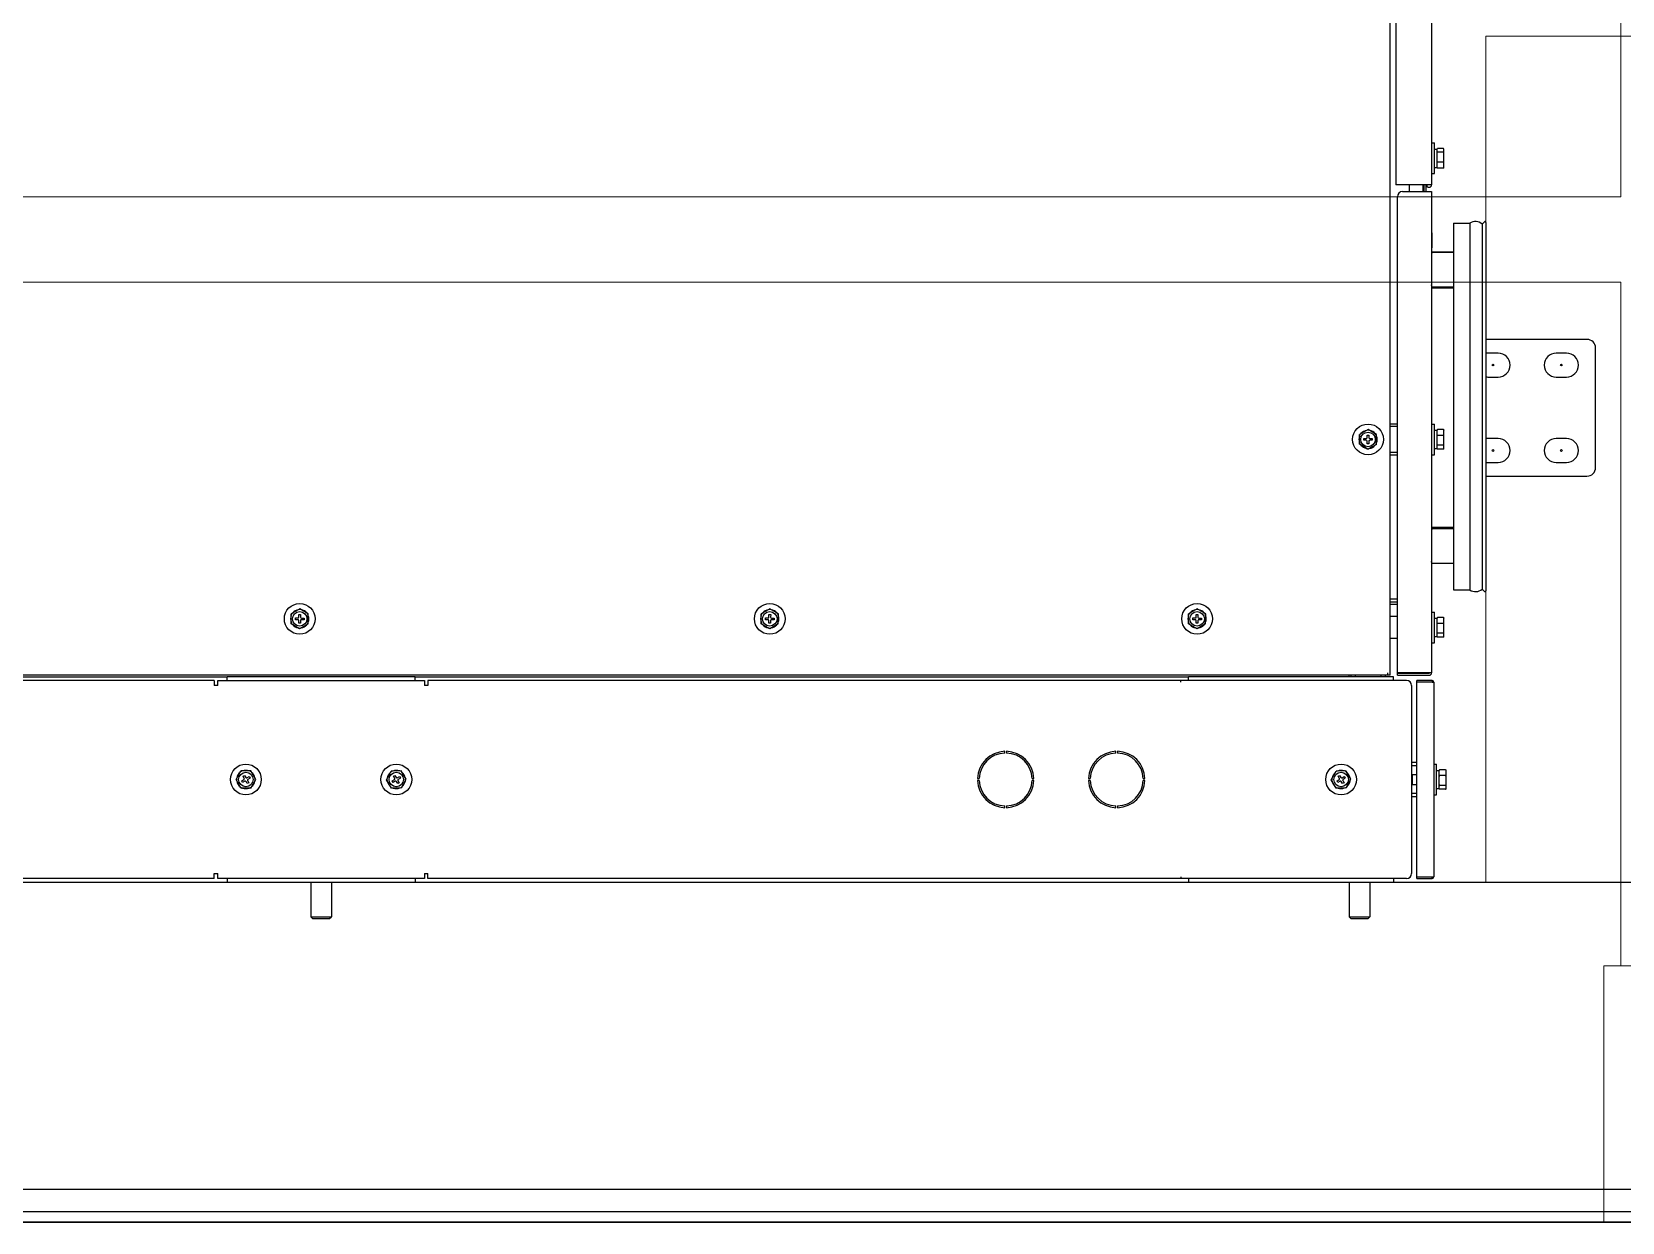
# Model space of a CAD drawing. Header units: millimetres. Extents: x 0 to 87554, y -20854 to 20404.
# Drawn here: x 35942 to 36872, y 15112 to 15809 of the extents above; entities that cross this region are included whole.
import ezdxf

# ---------------------------------------------------------------- set-up
doc = ezdxf.new("R2010")
doc.units = ezdxf.units.MM
doc.layers.get('0').update_dxf_attribs({"lineweight": 15})
for name, color, linetype in [('02___PRT_ALL_AXES', 7, 'Continuous'), ('2401-00332-S-M12-30HM_0', 7, 'Continuous'), ('2401-01144-S-M6-16HWM_0', 7, 'Continuous'), ('4209-B0008_0', 7, 'Continuous'), ('4212-KH001_041_0', 7, 'Continuous'), ('4212-KH010_041_0', 7, 'Continuous'), ('4212-L0877_0', 7, 'Continuous'), ('4215-12269_16_0', 7, 'Continuous'), ('4215-12645_1_0', 7, 'Continuous'), ('4215-12645_2_0', 7, 'Continuous'), ('4215-12647_0', 7, 'Continuous'), ('4215-12653_3_0', 7, 'Continuous'), ('4215-12656_0', 7, 'Continuous'), ('4215-16097_1_0', 7, 'Continuous'), ('4215-17084_1_0', 7, 'Continuous'), ('4215-17085_1_0', 7, 'Continuous'), ('4215-17086_4_0', 7, 'Continuous'), ('4217-16531_0', 7, 'Continuous'), ('CORNER_FITTING-2_041_0', 7, 'Continuous'), ('EM-S-M6-ZC_0', 7, 'Continuous')]:
    doc.layers.add(name, color=color, linetype=linetype)
doc.layers.add('THICK', color=7, linetype='Continuous', lineweight=0)

# ---------------------------------------------------------------- blocks, each defined once
blk = doc.blocks.new('y65iu76u67u6')
at = {"color": 7, "linetype": 'Continuous'}
for p, q in [((940195.29, -89138.69), (940195.29, -88585.69)), ((940195.29, -89138.69), (938840.29, -89138.69)), ((940195.29, -89188.69), (938840.29, -89188.69)), ((940195.29, -89588.69), (940195.29, -89188.69)), ((940185.29, -89738.69), (940185.29, -89588.69)), ((940185.29, -89588.69), (940255.29, -89588.69))]:
    blk.add_line(p, q, dxfattribs=at)
at = {"layer": '02___PRT_ALL_AXES', "color": 7, "linetype": 'Continuous'}
blk.add_line((946154.29, -89738.69), (937096.29, -89738.69), dxfattribs=at)
blk = doc.blocks.new('gt55')
at = {"color": 87}
for p, q in [((-874.75, -1286.5), (-874.75, -1781.5)), ((-524.75, -1286.5), (-874.75, -1286.5)), ((-874.75, -1781.5), (-93.25, -1781.5))]:
    blk.add_line(p, q, dxfattribs=at)
at = {"layer": '2401-00332-S-M12-30HM_0', "color": 87, "linetype": 'Continuous'}
for p, q in [((-1562.25, -1781.5), (-1562.25, -1801.9)), ((-1550.25, -1781.5), (-1550.25, -1801.9)), ((-954.8, -1781.5), (-954.8, -1801.9)), ((-954.75, -1781.5), (-954.75, -1801.9)), ((-942.75, -1781.5), (-942.75, -1801.9)), ((-1562.25, -1801.9), (-1550.25, -1801.9)), ((-1561.25, -1802.9), (-1562.25, -1801.9)), ((-1561.25, -1802.9), (-1551.25, -1802.9)), ((-1551.25, -1802.9), (-1550.25, -1801.9)), ((-954.8, -1801.9), (-954.75, -1801.9)), ((-953.8, -1802.9), (-954.8, -1801.9)), ((-954.75, -1801.9), (-942.75, -1801.9)), ((-953.75, -1802.9), (-954.75, -1801.9)), ((-953.8, -1802.9), (-953.72, -1802.9)), ((-953.75, -1802.9), (-943.75, -1802.9)), ((-943.75, -1802.9), (-942.75, -1801.9))]:
    blk.add_line(p, q, dxfattribs=at)
at = {"layer": '2401-01144-S-M6-16HWM_0', "color": 87, "linetype": 'Continuous'}
for p, q in [((-906.55, -1349), (-904.95, -1349)), ((-904.95, -1367), (-904.95, -1349)), ((-904.95, -1352.65), (-903.35, -1352.65)), ((-903.35, -1363.47), (-903.35, -1352.53)), ((-899.65, -1352.27), (-903.05, -1352.27)), ((-899.65, -1354.51), (-903.05, -1354.51)), ((-899.35, -1363.47), (-899.35, -1352.53)), ((-906.55, -1367), (-904.95, -1367)), ((-904.95, -1363.35), (-903.35, -1363.35)), ((-899.65, -1360.24), (-903.05, -1360.24)), ((-899.65, -1363.73), (-903.05, -1363.73)), ((-906.55, -1513.5), (-904.95, -1513.5)), ((-904.95, -1531.5), (-904.95, -1513.5)), ((-948.78, -1525.34), (-948.72, -1519.57)), ((-943.8, -1528.27), (-948.78, -1525.34)), ((-943.7, -1516.73), (-948.72, -1519.57)), ((-946.25, -1521.98), (-944.75, -1521.99)), ((-946.25, -1522.98), (-946.25, -1521.98)), ((-944.75, -1522.99), (-946.25, -1522.98)), ((-944.27, -1525), (-944.26, -1523.5)), ((-943.27, -1525), (-944.27, -1525)), ((-944.24, -1521.5), (-944.23, -1520)), ((-944.23, -1520), (-943.23, -1520)), ((-938.78, -1525.43), (-943.8, -1528.27)), ((-938.72, -1519.66), (-943.7, -1516.73)), ((-943.26, -1523.5), (-943.27, -1525)), ((-943.23, -1520), (-943.24, -1521.5)), ((-942.75, -1522.01), (-941.25, -1522.02)), ((-941.25, -1523.02), (-942.75, -1523.01)), ((-941.25, -1522.02), (-941.25, -1523.02)), ((-938.78, -1525.43), (-938.72, -1519.66)), ((-904.95, -1517.15), (-903.35, -1517.15)), ((-903.35, -1527.97), (-903.35, -1517.03)), ((-899.65, -1516.76), (-903.05, -1516.76)), ((-899.65, -1520.19), (-903.05, -1520.19)), ((-899.65, -1525.93), (-903.05, -1525.93)), ((-899.35, -1527.97), (-899.35, -1517.03)), ((-906.55, -1531.5), (-904.95, -1531.5)), ((-904.95, -1527.85), (-903.35, -1527.85)), ((-899.65, -1528.24), (-903.05, -1528.24)), ((-1573.78, -1630.34), (-1573.72, -1624.57)), ((-1568.7, -1621.73), (-1573.72, -1624.57)), ((-1571.25, -1626.98), (-1569.75, -1626.99)), ((-1571.25, -1627.98), (-1571.25, -1626.98)), ((-1569.75, -1627.99), (-1571.25, -1627.98)), ((-1569.24, -1626.5), (-1569.23, -1625)), ((-1569.23, -1625), (-1568.23, -1625)), ((-1563.72, -1624.66), (-1568.7, -1621.73)), ((-1568.23, -1625), (-1568.24, -1626.5)), ((-1567.75, -1627.01), (-1566.25, -1627.02)), ((-1566.25, -1628.02), (-1567.75, -1628.01)), ((-1566.25, -1627.02), (-1566.25, -1628.02)), ((-1563.78, -1630.43), (-1563.72, -1624.66)), ((-1298.78, -1630.34), (-1298.72, -1624.57)), ((-1293.7, -1621.73), (-1298.72, -1624.57)), ((-1296.25, -1626.98), (-1294.75, -1626.99)), ((-1296.25, -1627.98), (-1296.25, -1626.98)), ((-1294.75, -1627.99), (-1296.25, -1627.98)), ((-1294.24, -1626.5), (-1294.23, -1625)), ((-1294.23, -1625), (-1293.23, -1625)), ((-1288.72, -1624.66), (-1293.7, -1621.73)), ((-1293.23, -1625), (-1293.24, -1626.5)), ((-1292.75, -1627.01), (-1291.25, -1627.02)), ((-1291.25, -1628.02), (-1292.75, -1628.01)), ((-1291.25, -1627.02), (-1291.25, -1628.02)), ((-1288.78, -1630.43), (-1288.72, -1624.66)), ((-1048.78, -1630.34), (-1048.72, -1624.57)), ((-1043.7, -1621.73), (-1048.72, -1624.57)), ((-1046.25, -1626.98), (-1044.75, -1626.99)), ((-1046.25, -1627.98), (-1046.25, -1626.98)), ((-1044.75, -1627.99), (-1046.25, -1627.98)), ((-1044.24, -1626.5), (-1044.23, -1625)), ((-1044.23, -1625), (-1043.23, -1625)), ((-1038.72, -1624.66), (-1043.7, -1621.73)), ((-1043.23, -1625), (-1043.24, -1626.5)), ((-1042.75, -1627.01), (-1041.25, -1627.02)), ((-1041.25, -1628.02), (-1042.75, -1628.01)), ((-1041.25, -1627.02), (-1041.25, -1628.02)), ((-1038.78, -1630.43), (-1038.72, -1624.66)), ((-906.55, -1623.5), (-904.95, -1623.5)), ((-904.95, -1641.5), (-904.95, -1623.5)), ((-904.95, -1627.15), (-903.35, -1627.15)), ((-903.35, -1637.97), (-903.35, -1627.03)), ((-899.65, -1626.76), (-903.05, -1626.76)), ((-899.35, -1637.97), (-899.35, -1627.03)), ((-1568.8, -1633.27), (-1573.78, -1630.34)), ((-1569.27, -1630), (-1569.26, -1628.5)), ((-1568.27, -1630), (-1569.27, -1630)), ((-1563.78, -1630.43), (-1568.8, -1633.27)), ((-1568.26, -1628.5), (-1568.27, -1630)), ((-1293.8, -1633.27), (-1298.78, -1630.34)), ((-1294.27, -1630), (-1294.26, -1628.5)), ((-1293.27, -1630), (-1294.27, -1630)), ((-1288.78, -1630.43), (-1293.8, -1633.27)), ((-1293.26, -1628.5), (-1293.27, -1630)), ((-1043.8, -1633.27), (-1048.78, -1630.34)), ((-1044.27, -1630), (-1044.26, -1628.5)), ((-1043.27, -1630), (-1044.27, -1630)), ((-1038.78, -1630.43), (-1043.8, -1633.27)), ((-1043.26, -1628.5), (-1043.27, -1630)), ((-899.65, -1630.19), (-903.05, -1630.19)), ((-899.65, -1635.93), (-903.05, -1635.93)), ((-906.55, -1641.5), (-904.95, -1641.5)), ((-904.95, -1637.85), (-903.35, -1637.85)), ((-899.65, -1638.24), (-903.05, -1638.24)), ((-1606.02, -1721.5), (-1603.14, -1716.5)), ((-1597.36, -1716.5), (-1603.14, -1716.5)), ((-1601.93, -1719.59), (-1601.07, -1719.09)), ((-1601.18, -1720.88), (-1601.93, -1719.59)), ((-1601.07, -1719.09), (-1600.32, -1720.38)), ((-1599.63, -1720.57), (-1598.34, -1719.82)), ((-1597.84, -1720.68), (-1599.13, -1721.43)), ((-1598.34, -1719.82), (-1597.84, -1720.68)), ((-1594.48, -1721.5), (-1597.36, -1716.5)), ((-1518.02, -1721.6), (-1515.23, -1716.55)), ((-1509.45, -1716.45), (-1515.23, -1716.55)), ((-1513.97, -1719.62), (-1513.11, -1719.1)), ((-1513.19, -1720.9), (-1513.97, -1719.62)), ((-1513.11, -1719.1), (-1512.34, -1720.39)), ((-1511.65, -1720.56), (-1510.37, -1719.78)), ((-1509.85, -1720.64), (-1511.14, -1721.41)), ((-1510.37, -1719.78), (-1509.85, -1720.64)), ((-1506.48, -1721.4), (-1509.45, -1716.45)), ((-965.27, -1721.6), (-962.48, -1716.55)), ((-956.7, -1716.45), (-962.48, -1716.55)), ((-961.22, -1719.62), (-960.36, -1719.1)), ((-960.44, -1720.9), (-961.22, -1719.62)), ((-960.36, -1719.1), (-959.59, -1720.39)), ((-958.9, -1720.56), (-957.62, -1719.78)), ((-957.1, -1720.64), (-958.39, -1721.41)), ((-957.62, -1719.78), (-957.1, -1720.64)), ((-953.73, -1721.4), (-956.7, -1716.45)), ((-918.05, -1718.7), (-917.85, -1718.5)), ((-918.05, -1718.7), (-918.05, -1724.3)), ((-917.85, -1718.5), (-915.25, -1718.5)), ((-917.85, -1718.5), (-917.85, -1724.5)), ((-905.25, -1712.5), (-903.65, -1712.5)), ((-903.65, -1730.5), (-903.65, -1712.5)), ((-903.65, -1716.15), (-902.05, -1716.15)), ((-902.05, -1726.97), (-902.05, -1716.03)), ((-898.35, -1715.76), (-901.75, -1715.76)), ((-898.35, -1719.19), (-901.75, -1719.19)), ((-898.05, -1726.97), (-898.05, -1716.03)), ((-1603.14, -1726.5), (-1606.02, -1721.5)), ((-1597.36, -1726.5), (-1603.14, -1726.5)), ((-1602.66, -1722.32), (-1601.37, -1721.57)), ((-1602.16, -1723.18), (-1602.66, -1722.32)), ((-1600.87, -1722.43), (-1602.16, -1723.18)), ((-1599.43, -1723.91), (-1600.18, -1722.62)), ((-1598.57, -1723.41), (-1599.43, -1723.91)), ((-1599.32, -1722.12), (-1598.57, -1723.41)), ((-1597.36, -1726.5), (-1594.48, -1721.5)), ((-1515.05, -1726.55), (-1518.02, -1721.6)), ((-1509.27, -1726.45), (-1515.05, -1726.55)), ((-1514.65, -1722.36), (-1513.36, -1721.59)), ((-1514.13, -1723.22), (-1514.65, -1722.36)), ((-1512.85, -1722.44), (-1514.13, -1723.22)), ((-1511.39, -1723.9), (-1512.16, -1722.61)), ((-1510.53, -1723.38), (-1511.39, -1723.9)), ((-1511.31, -1722.1), (-1510.53, -1723.38)), ((-1509.27, -1726.45), (-1506.48, -1721.4)), ((-962.3, -1726.55), (-965.27, -1721.6)), ((-956.52, -1726.45), (-962.3, -1726.55)), ((-961.9, -1722.36), (-960.61, -1721.59)), ((-961.38, -1723.22), (-961.9, -1722.36)), ((-960.1, -1722.44), (-961.38, -1723.22)), ((-958.64, -1723.9), (-959.41, -1722.61)), ((-957.78, -1723.38), (-958.64, -1723.9)), ((-958.56, -1722.1), (-957.78, -1723.38)), ((-956.52, -1726.45), (-953.73, -1721.4)), ((-918.05, -1724.3), (-917.85, -1724.5)), ((-917.85, -1724.5), (-915.25, -1724.5)), ((-905.25, -1730.5), (-903.65, -1730.5)), ((-903.65, -1726.85), (-902.05, -1726.85)), ((-898.35, -1724.93), (-901.75, -1724.93)), ((-898.35, -1727.24), (-901.75, -1727.24))]:
    blk.add_line(p, q, dxfattribs=at)
for centre, radius in [((-943.75, -1522.5), 9), ((-943.75, -1522.5), 4.25), ((-1568.75, -1627.5), 9), ((-1293.75, -1627.5), 9), ((-1043.75, -1627.5), 9), ((-1568.75, -1627.5), 4.25), ((-1293.75, -1627.5), 4.25), ((-1043.75, -1627.5), 4.25), ((-1600.25, -1721.5), 9), ((-1600.25, -1721.5), 4.25), ((-1512.25, -1721.5), 9), ((-1512.25, -1721.5), 4.25), ((-959.5, -1721.5), 9), ((-959.5, -1721.5), 4.25)]:
    blk.add_circle(centre, radius, dxfattribs=at)
for centre, radius, start, end in [((-943.75, -1522.5), 5.35, 158.65147, 200.33086), ((-943.75, -1522.5), 5.47, 203.49871, 215.48361), ((-943.75, -1522.5), 5.47, 143.49871, 155.48361), ((-943.75, -1522.5), 5.35, 218.65147, 260.33086), ((-943.75, -1522.5), 5.35, 98.65147, 140.33086), ((-944.74, -1521.49), 0.5, 269.49116, 359.49116), ((-944.76, -1523.49), 0.5, 359.49116, 89.49116), ((-943.75, -1522.5), 5.47, 83.49871, 95.48361), ((-942.76, -1523.51), 0.5, 89.49116, 179.49116), ((-942.74, -1521.51), 0.5, 179.49116, 269.49116), ((-943.75, -1522.5), 5.35, 278.65147, 320.33086), ((-943.75, -1522.5), 5.35, 38.65147, 80.33086), ((-943.75, -1522.5), 5.47, 323.49871, 335.48361), ((-943.75, -1522.5), 5.47, 23.49871, 35.48361), ((-943.75, -1522.5), 5.35, 338.65147, 20.33086), ((-943.75, -1522.5), 5.47, 263.49871, 275.48361), ((-1568.75, -1627.5), 5.35, 158.65147, 200.33086), ((-1568.75, -1627.5), 5.47, 143.49871, 155.48361), ((-1568.75, -1627.5), 5.35, 98.65147, 140.33086), ((-1569.74, -1626.49), 0.5, 269.49116, 359.49116), ((-1569.76, -1628.49), 0.5, 359.49116, 89.49116), ((-1568.75, -1627.5), 5.47, 83.49871, 95.48361), ((-1567.76, -1628.51), 0.5, 89.49116, 179.49116), ((-1567.74, -1626.51), 0.5, 179.49116, 269.49116), ((-1568.75, -1627.5), 5.35, 38.65147, 80.33086), ((-1568.75, -1627.5), 5.47, 23.49871, 35.48361), ((-1568.75, -1627.5), 5.35, 338.65147, 20.33086), ((-1293.75, -1627.5), 5.35, 158.65147, 200.33086), ((-1293.75, -1627.5), 5.47, 143.49871, 155.48361), ((-1293.75, -1627.5), 5.35, 98.65147, 140.33086), ((-1294.74, -1626.49), 0.5, 269.49116, 359.49116), ((-1294.76, -1628.49), 0.5, 359.49116, 89.49116), ((-1293.75, -1627.5), 5.47, 83.49871, 95.48361), ((-1292.76, -1628.51), 0.5, 89.49116, 179.49116), ((-1292.74, -1626.51), 0.5, 179.49116, 269.49116), ((-1293.75, -1627.5), 5.35, 38.65147, 80.33086), ((-1293.75, -1627.5), 5.47, 23.49871, 35.48361), ((-1293.75, -1627.5), 5.35, 338.65147, 20.33086), ((-1043.75, -1627.5), 5.35, 158.65147, 200.33086), ((-1043.75, -1627.5), 5.47, 143.49871, 155.48361), ((-1043.75, -1627.5), 5.35, 98.65147, 140.33086), ((-1044.74, -1626.49), 0.5, 269.49116, 359.49116), ((-1044.76, -1628.49), 0.5, 359.49116, 89.49116), ((-1043.75, -1627.5), 5.47, 83.49871, 95.48361), ((-1042.76, -1628.51), 0.5, 89.49116, 179.49116), ((-1042.74, -1626.51), 0.5, 179.49116, 269.49116), ((-1043.75, -1627.5), 5.35, 38.65147, 80.33086), ((-1043.75, -1627.5), 5.47, 23.49871, 35.48361), ((-1043.75, -1627.5), 5.35, 338.65147, 20.33086), ((-1568.75, -1627.5), 5.47, 203.49871, 215.48361), ((-1568.75, -1627.5), 5.35, 218.65147, 260.33086), ((-1568.75, -1627.5), 5.47, 263.49871, 275.48361), ((-1568.75, -1627.5), 5.35, 278.65147, 320.33086), ((-1568.75, -1627.5), 5.47, 323.49871, 335.48361), ((-1293.75, -1627.5), 5.47, 203.49871, 215.48361), ((-1293.75, -1627.5), 5.35, 218.65147, 260.33086), ((-1293.75, -1627.5), 5.47, 263.49871, 275.48361), ((-1293.75, -1627.5), 5.35, 278.65147, 320.33086), ((-1293.75, -1627.5), 5.47, 323.49871, 335.48361), ((-1043.75, -1627.5), 5.47, 203.49871, 215.48361), ((-1043.75, -1627.5), 5.35, 218.65147, 260.33086), ((-1043.75, -1627.5), 5.47, 263.49871, 275.48361), ((-1043.75, -1627.5), 5.35, 278.65147, 320.33086), ((-1043.75, -1627.5), 5.47, 323.49871, 335.48361), ((-1600.25, -1721.5), 5.47, 174.01295, 185.99785), ((-1600.25, -1721.5), 5.35, 129.16571, 170.84509), ((-1600.25, -1721.5), 5.47, 114.01295, 125.99785), ((-1600.25, -1721.5), 5.35, 69.16571, 110.84509), ((-1601.62, -1721.13), 0.5, 300.0054, 30.0054), ((-1599.88, -1720.13), 0.5, 210.0054, 300.0054), ((-1600.25, -1721.5), 5.47, 54.01295, 65.99785), ((-1600.25, -1721.5), 5.35, 9.16571, 50.84509), ((-1600.25, -1721.5), 5.47, 354.01295, 5.99785), ((-1512.25, -1721.5), 5.47, 175.02559, 187.01049), ((-1512.25, -1721.5), 5.35, 130.17835, 171.85773), ((-1512.25, -1721.5), 5.47, 115.02559, 127.01049), ((-1512.25, -1721.5), 5.35, 70.17835, 111.85773), ((-1513.62, -1721.16), 0.5, 301.01804, 31.01804), ((-1511.91, -1720.13), 0.5, 211.01804, 301.01804), ((-1512.25, -1721.5), 5.47, 55.02559, 67.01049), ((-1512.25, -1721.5), 5.35, 10.17835, 51.85773), ((-1512.25, -1721.5), 5.47, 355.02559, 7.01049), ((-959.5, -1721.5), 5.47, 175.02559, 187.01049), ((-959.5, -1721.5), 5.35, 130.17835, 171.85773), ((-959.5, -1721.5), 5.47, 115.02559, 127.01049), ((-959.5, -1721.5), 5.35, 70.17835, 111.85773), ((-960.87, -1721.16), 0.5, 301.01804, 31.01804), ((-959.16, -1720.13), 0.5, 211.01804, 301.01804), ((-959.5, -1721.5), 5.47, 55.02559, 67.01049), ((-959.5, -1721.5), 5.35, 10.17835, 51.85773), ((-959.5, -1721.5), 5.47, 355.02559, 7.01049), ((-1600.25, -1721.5), 5.35, 189.16571, 230.84509), ((-1600.25, -1721.5), 5.47, 234.01295, 245.99785), ((-1600.25, -1721.5), 5.35, 249.16571, 290.84509), ((-1600.62, -1722.87), 0.5, 30.0054, 120.0054), ((-1598.88, -1721.87), 0.5, 120.0054, 210.0054), ((-1600.25, -1721.5), 5.47, 294.01295, 305.99785), ((-1600.25, -1721.5), 5.35, 309.16571, 350.84509), ((-1512.25, -1721.5), 5.35, 190.17835, 231.85773), ((-1512.25, -1721.5), 5.47, 235.02559, 247.01049), ((-1512.25, -1721.5), 5.35, 250.17835, 291.85773), ((-1512.59, -1722.87), 0.5, 31.01804, 121.01804), ((-1510.88, -1721.84), 0.5, 121.01804, 211.01804), ((-1512.25, -1721.5), 5.47, 295.02559, 307.01049), ((-1512.25, -1721.5), 5.35, 310.17835, 351.85773), ((-959.5, -1721.5), 5.35, 190.17835, 231.85773), ((-959.5, -1721.5), 5.47, 235.02559, 247.01049), ((-959.5, -1721.5), 5.35, 250.17835, 291.85773), ((-959.84, -1722.87), 0.5, 31.01804, 121.01804), ((-958.13, -1721.84), 0.5, 121.01804, 211.01804), ((-959.5, -1721.5), 5.47, 295.02559, 307.01049), ((-959.5, -1721.5), 5.35, 310.17835, 351.85773)]:
    blk.add_arc(centre, radius, start, end, dxfattribs=at)
for points in [[(-903.35, -1352.53), (-903.25, -1352.44), (-903.15, -1352.35), (-903.05, -1352.27)], [(-903.05, -1354.51), (-903.15, -1354.43), (-903.25, -1354.34), (-903.35, -1354.25)], [(-903.35, -1355.16), (-903.26, -1354.94), (-903.16, -1354.72), (-903.05, -1354.51)], [(-899.35, -1352.53), (-899.45, -1352.44), (-899.55, -1352.35), (-899.65, -1352.27)], [(-899.65, -1354.51), (-899.55, -1354.43), (-899.45, -1354.34), (-899.35, -1354.25)], [(-899.35, -1355.16), (-899.44, -1354.94), (-899.54, -1354.72), (-899.65, -1354.51)], [(-903.05, -1360.24), (-903.16, -1360.02), (-903.26, -1359.8), (-903.35, -1359.58)], [(-903.35, -1360.63), (-903.26, -1360.5), (-903.16, -1360.36), (-903.05, -1360.24)], [(-903.05, -1363.73), (-903.16, -1363.6), (-903.26, -1363.47), (-903.35, -1363.33)], [(-903.35, -1363.47), (-903.25, -1363.56), (-903.15, -1363.65), (-903.05, -1363.73)], [(-899.65, -1360.24), (-899.54, -1360.02), (-899.44, -1359.8), (-899.35, -1359.58)], [(-899.35, -1360.63), (-899.44, -1360.5), (-899.54, -1360.36), (-899.65, -1360.24)], [(-899.65, -1363.73), (-899.54, -1363.6), (-899.44, -1363.47), (-899.35, -1363.33)], [(-899.35, -1363.47), (-899.45, -1363.56), (-899.55, -1363.65), (-899.65, -1363.73)], [(-903.05, -1516.76), (-903.15, -1516.85), (-903.26, -1516.93), (-903.35, -1517.03)], [(-903.35, -1517.15), (-903.26, -1517.02), (-903.16, -1516.89), (-903.05, -1516.76)], [(-903.05, -1520.19), (-903.16, -1520.06), (-903.26, -1519.93), (-903.35, -1519.8)], [(-903.35, -1520.85), (-903.26, -1520.62), (-903.16, -1520.4), (-903.05, -1520.19)], [(-903.05, -1525.93), (-903.16, -1525.71), (-903.26, -1525.49), (-903.35, -1525.27)], [(-903.35, -1526.19), (-903.26, -1526.1), (-903.15, -1526.01), (-903.05, -1525.93)], [(-899.65, -1516.76), (-899.55, -1516.85), (-899.44, -1516.93), (-899.35, -1517.03)], [(-899.35, -1517.15), (-899.44, -1517.02), (-899.54, -1516.89), (-899.65, -1516.76)], [(-899.65, -1520.19), (-899.54, -1520.06), (-899.44, -1519.93), (-899.35, -1519.8)], [(-899.35, -1520.85), (-899.44, -1520.62), (-899.54, -1520.4), (-899.65, -1520.19)], [(-899.65, -1525.93), (-899.54, -1525.71), (-899.44, -1525.49), (-899.35, -1525.27)], [(-899.35, -1526.19), (-899.44, -1526.1), (-899.55, -1526.01), (-899.65, -1525.93)], [(-903.05, -1528.24), (-903.15, -1528.15), (-903.26, -1528.07), (-903.35, -1527.97)], [(-899.65, -1528.24), (-899.55, -1528.15), (-899.44, -1528.07), (-899.35, -1527.97)], [(-903.05, -1626.76), (-903.15, -1626.85), (-903.26, -1626.93), (-903.35, -1627.03)], [(-903.35, -1627.15), (-903.26, -1627.02), (-903.16, -1626.89), (-903.05, -1626.76)], [(-899.65, -1626.76), (-899.55, -1626.85), (-899.44, -1626.93), (-899.35, -1627.03)], [(-899.35, -1627.15), (-899.44, -1627.02), (-899.54, -1626.89), (-899.65, -1626.76)], [(-903.05, -1630.19), (-903.16, -1630.06), (-903.26, -1629.93), (-903.35, -1629.8)], [(-903.35, -1630.85), (-903.26, -1630.62), (-903.16, -1630.4), (-903.05, -1630.19)], [(-903.05, -1635.93), (-903.16, -1635.71), (-903.26, -1635.49), (-903.35, -1635.27)], [(-903.35, -1636.19), (-903.26, -1636.1), (-903.15, -1636.01), (-903.05, -1635.93)], [(-899.65, -1630.19), (-899.54, -1630.06), (-899.44, -1629.93), (-899.35, -1629.8)], [(-899.35, -1630.85), (-899.44, -1630.62), (-899.54, -1630.4), (-899.65, -1630.19)], [(-899.65, -1635.93), (-899.54, -1635.71), (-899.44, -1635.49), (-899.35, -1635.27)], [(-899.35, -1636.19), (-899.44, -1636.1), (-899.55, -1636.01), (-899.65, -1635.93)], [(-903.05, -1638.24), (-903.15, -1638.15), (-903.26, -1638.07), (-903.35, -1637.97)], [(-899.65, -1638.24), (-899.55, -1638.15), (-899.44, -1638.07), (-899.35, -1637.97)], [(-901.75, -1715.76), (-901.85, -1715.85), (-901.96, -1715.93), (-902.05, -1716.03)], [(-902.05, -1716.15), (-901.96, -1716.02), (-901.86, -1715.89), (-901.75, -1715.76)], [(-901.75, -1719.19), (-901.86, -1719.06), (-901.96, -1718.93), (-902.05, -1718.8)], [(-902.05, -1719.85), (-901.96, -1719.62), (-901.86, -1719.4), (-901.75, -1719.19)], [(-898.35, -1715.76), (-898.25, -1715.85), (-898.14, -1715.93), (-898.05, -1716.03)], [(-898.05, -1716.15), (-898.14, -1716.02), (-898.24, -1715.89), (-898.35, -1715.76)], [(-898.35, -1719.19), (-898.24, -1719.06), (-898.14, -1718.93), (-898.05, -1718.8)], [(-898.05, -1719.85), (-898.14, -1719.62), (-898.24, -1719.4), (-898.35, -1719.19)], [(-901.75, -1724.93), (-901.86, -1724.71), (-901.96, -1724.49), (-902.05, -1724.27)], [(-902.05, -1725.19), (-901.96, -1725.1), (-901.85, -1725.01), (-901.75, -1724.93)], [(-901.75, -1727.24), (-901.85, -1727.15), (-901.96, -1727.07), (-902.05, -1726.97)], [(-898.35, -1724.93), (-898.24, -1724.71), (-898.14, -1724.49), (-898.05, -1724.27)], [(-898.05, -1725.19), (-898.14, -1725.1), (-898.25, -1725.01), (-898.35, -1724.93)], [(-898.35, -1727.24), (-898.25, -1727.15), (-898.14, -1727.07), (-898.05, -1726.97)]]:
    blk.add_open_spline(points, degree=3, dxfattribs=at)
at = {"layer": '4209-B0008_0', "color": 87, "linetype": 'Continuous'}
for p, q in [((-876.98, -1396.48), (-875.6, -1395.14)), ((-874.75, -1395.5), (-874.75, -1611.06)), ((-893.75, -1396), (-884.25, -1396)), ((-893.75, -1396), (-893.75, -1610.56)), ((-884.25, -1396), (-884.25, -1610.56)), ((-876.98, -1396.48), (-876.98, -1610.08)), ((-893.75, -1610.56), (-884.25, -1610.56)), ((-876.98, -1610.08), (-875.6, -1611.42))]:
    blk.add_line(p, q, dxfattribs=at)
for centre, radius, start, end in [((-880.93, -1401), 6, 48.84691, 123.54338), ((-875.25, -1395.5), 0.5, 0, 134.06672), ((-880.93, -1605.56), 6, 236.45662, 311.15309), ((-875.25, -1611.06), 0.5, 225.93328, 0)]:
    blk.add_arc(centre, radius, start, end, dxfattribs=at)
at = {"layer": '4212-KH001_041_0', "color": 87, "linetype": 'Continuous'}
for p, q in [((-930.75, -1617.5), (-926.55, -1617.5)), ((-930.75, -1619), (-926.55, -1619))]:
    blk.add_line(p, q, dxfattribs=at)
at = {"layer": '4212-KH010_041_0', "color": 87, "linetype": 'Continuous'}
for p, q in [((-919.75, -1373.5), (-919.75, -1377.5)), ((-911.75, -1373.5), (-911.75, -1377.5)), ((-926.55, -1616), (-930.75, -1616))]:
    blk.add_line(p, q, dxfattribs=at)
at = {"layer": '4212-L0877_0', "color": 87, "linetype": 'Continuous'}
for p, q in [((-2063.75, -1661.5), (-1611.25, -1661.5)), ((-1501.25, -1661.5), (-1048.75, -1661.5)), ((-954.75, -1661.5), (-954.75, -1660.5))]:
    blk.add_line(p, q, dxfattribs=at)
at = {"layer": '4215-12269_16_0', "color": 87, "linetype": 'Continuous'}
for p, q in [((-926.55, -1513.5), (-930.55, -1513.5)), ((-926.55, -1515), (-930.55, -1515)), ((-930.55, -1530), (-926.55, -1530)), ((-930.55, -1531.5), (-926.55, -1531.5)), ((-930.75, -1626), (-926.55, -1626)), ((-926.55, -1639), (-930.75, -1639))]:
    blk.add_line(p, q, dxfattribs=at)
for centre, radius, start, end in [((-930.55, -1513.3), 1.7, 262.88051, 270), ((-930.55, -1513.3), 0.2, 180, 270), ((-930.55, -1531.7), 1.7, 90, 97.11949), ((-930.55, -1531.7), 0.2, 90, 180)]:
    blk.add_arc(centre, radius, start, end, dxfattribs=at)
at = {"layer": '4215-12645_1_0', "color": 87, "linetype": 'Continuous'}
for p, q in [((-911.05, -1373.5), (-911.05, -1377.3)), ((-909.85, -1373.5), (-909.85, -1377.3)), ((-926.55, -1659.1), (-926.55, -1380.5)), ((-923.55, -1377.5), (-906.55, -1377.5)), ((-906.55, -1377.5), (-906.55, -1659.1)), ((-906.35, -1412.8), (-893.75, -1412.8)), ((-893.75, -1434), (-906.55, -1434)), ((-893.75, -1574), (-906.55, -1574)), ((-893.75, -1595.2), (-906.35, -1595.2)), ((-906.55, -1659.1), (-926.55, -1659.1)), ((-926.55, -1659.3), (-907.95, -1659.3)), ((-926.55, -1660.5), (-926.55, -1659.3)), ((-926.55, -1660.5), (-907.95, -1660.5))]:
    blk.add_line(p, q, dxfattribs=at)
for centre, radius, start, end in [((-923.55, -1380.5), 3, 90, 180), ((-909.65, -1377.3), 1.4, 180, 188.25586), ((-909.65, -1377.3), 0.2, 180, 270), ((-906.35, -1412.6), 0.2, 180, 270), ((-906.35, -1595.4), 0.2, 90, 180), ((-907.95, -1659.1), 1.4, 270, 0), ((-907.95, -1659.1), 0.2, 270, 0)]:
    blk.add_arc(centre, radius, start, end, dxfattribs=at)
at = {"layer": '4215-12645_2_0', "color": 87, "linetype": 'Continuous'}
for p, q in [((-906.35, -1413.15), (-906.39, -1413.29)), ((-893.75, -1413.15), (-906.35, -1413.15)), ((-906.35, -1433.15), (-893.75, -1433.15)), ((-906.35, -1434), (-906.35, -1433.15)), ((-906.35, -1574), (-906.35, -1574.85)), ((-893.75, -1574.85), (-906.35, -1574.85)), ((-906.35, -1594.85), (-906.39, -1594.71)), ((-906.35, -1594.85), (-893.75, -1594.85))]:
    blk.add_line(p, q, dxfattribs=at)
for centre, radius, start, end in [((-905.26, -1431.58), 2.65, 240.77972, 242.12212), ((-905.28, -1431.61), 2.62, 242.115, 245.75629), ((-905.26, -1576.42), 2.65, 117.87788, 119.22028), ((-905.28, -1576.39), 2.62, 114.24371, 117.885)]:
    blk.add_arc(centre, radius, start, end, dxfattribs=at)
for points, knots in [([(-906.39, -1413.29), (-906.42, -1413.35), (-906.49, -1413.58), (-906.55, -1413.83), (-906.55, -1414)], [0, 0, 0, 0, 0.279426, 1, 1, 1, 1]), ([(-906.35, -1433.15), (-906.38, -1433.07), (-906.49, -1432.7), (-906.55, -1432.31), (-906.55, -1432.02)], [0, 0, 0, 0, 0.233986, 1, 1, 1, 1]), ([(-906.35, -1574.85), (-906.38, -1574.93), (-906.49, -1575.3), (-906.55, -1575.69), (-906.55, -1575.98)], [0, 0, 0, 0, 0.233986, 1, 1, 1, 1]), ([(-906.39, -1594.71), (-906.42, -1594.65), (-906.49, -1594.42), (-906.55, -1594.17), (-906.55, -1594)], [0, 0, 0, 0, 0.279426, 1, 1, 1, 1])]:
    blk.add_open_spline(points, degree=3, knots=knots, dxfattribs=at)
at = {"layer": '4215-12647_0', "color": 87, "linetype": 'Continuous'}
for p, q in [((-1618.75, -1663.5), (-2191.25, -1663.5)), ((-1618.75, -1663.5), (-1618.75, -1666.5)), ((-1616.75, -1663.5), (-1495.75, -1663.5)), ((-1616.75, -1666.5), (-1616.75, -1663.5)), ((-1495.75, -1663.5), (-1495.75, -1666.5)), ((-921.25, -1663.5), (-1493.75, -1663.5)), ((-1493.75, -1663.5), (-1493.75, -1666.5)), ((-1053.25, -1664.5), (-1053.25, -1663.5)), ((-1616.75, -1666.5), (-1618.75, -1666.5)), ((-1493.75, -1666.5), (-1495.75, -1666.5)), ((-918.25, -1666.5), (-918.25, -1776.5)), ((-1156.25, -1706.01), (-1156.25, -1705.01)), ((-1155.25, -1705.01), (-1155.25, -1706.01)), ((-1091.25, -1706.01), (-1091.25, -1705.01)), ((-1090.25, -1705.01), (-1090.25, -1706.01)), ((-1172.24, -1721), (-1171.24, -1721)), ((-1140.26, -1721), (-1139.26, -1721)), ((-1107.24, -1721), (-1106.24, -1721)), ((-1075.26, -1721), (-1074.26, -1721)), ((-1171.24, -1722), (-1172.24, -1722)), ((-1139.26, -1722), (-1140.26, -1722)), ((-1106.24, -1722), (-1107.24, -1722)), ((-1074.26, -1722), (-1075.26, -1722)), ((-1156.25, -1737.99), (-1156.25, -1736.99)), ((-1155.25, -1736.99), (-1155.25, -1737.99)), ((-1091.25, -1737.99), (-1091.25, -1736.99)), ((-1090.25, -1736.99), (-1090.25, -1737.99)), ((-1618.75, -1776.5), (-1616.75, -1776.5)), ((-1618.75, -1779.5), (-1618.75, -1776.5)), ((-1616.75, -1779.5), (-1616.75, -1776.5)), ((-1495.75, -1776.5), (-1493.75, -1776.5)), ((-1495.75, -1776.5), (-1495.75, -1779.5)), ((-1493.75, -1779.5), (-1493.75, -1776.5)), ((-1618.75, -1779.5), (-2191.25, -1779.5)), ((-1495.75, -1779.5), (-1616.75, -1779.5)), ((-921.25, -1779.5), (-1493.75, -1779.5)), ((-1053.25, -1778.5), (-1053.25, -1779.5))]:
    blk.add_line(p, q, dxfattribs=at)
for centre, radius, start, end in [((-921.25, -1666.5), 3, 0, 90), ((-1155.75, -1721.5), 16.5, 91.7365, 178.2635), ((-1155.75, -1721.5), 15.5, 91.84857, 178.15143), ((-1155.75, -1721.5), 16.5, 1.7365, 88.2635), ((-1155.75, -1721.5), 15.5, 1.84857, 88.15143), ((-1090.75, -1721.5), 16.5, 91.7365, 178.2635), ((-1090.75, -1721.5), 15.5, 91.84857, 178.15143), ((-1090.75, -1721.5), 16.5, 1.7365, 88.2635), ((-1090.75, -1721.5), 15.5, 1.84857, 88.15143), ((-1155.75, -1721.5), 16.5, 181.7365, 268.2635), ((-1155.75, -1721.5), 15.5, 181.84857, 268.15143), ((-1155.75, -1721.5), 16.5, 271.7365, 358.2635), ((-1155.75, -1721.5), 15.5, 271.84857, 358.15143), ((-1090.75, -1721.5), 16.5, 181.7365, 268.2635), ((-1090.75, -1721.5), 15.5, 181.84857, 268.15143), ((-1090.75, -1721.5), 16.5, 271.7365, 358.2635), ((-1090.75, -1721.5), 15.5, 271.84857, 358.15143), ((-921.25, -1776.5), 3, 270, 0)]:
    blk.add_arc(centre, radius, start, end, dxfattribs=at)
at = {"layer": '4215-12653_3_0', "color": 87, "linetype": 'Continuous'}
for p, q in [((-930.75, -1660.5), (-930.75, -665)), ((-930.75, -1660.5), (-2181.75, -1660.5)), ((-932.15, -1660.5), (-932.15, -1659.1))]:
    blk.add_line(p, q, dxfattribs=at)
at = {"layer": '4215-12656_0', "color": 87, "linetype": 'Continuous'}
for p, q in [((-906.25, -1663.5), (-915.25, -1663.5)), ((-915.25, -1779.5), (-915.25, -1663.5)), ((-906.25, -1664.5), (-915.25, -1664.5)), ((-906.25, -1663.5), (-906.25, -1664.5)), ((-906.25, -1664.5), (-905.25, -1664.5)), ((-905.25, -1664.5), (-905.25, -1778.5)), ((-915.25, -1778.5), (-906.25, -1778.5)), ((-915.25, -1779.5), (-906.25, -1779.5)), ((-906.25, -1778.5), (-905.25, -1778.5)), ((-906.25, -1779.5), (-906.25, -1778.5))]:
    blk.add_line(p, q, dxfattribs=at)
for centre, start, end in [((-906.25, -1664.5), 0, 90), ((-906.25, -1778.5), 270, 0)]:
    blk.add_arc(centre, 1, start, end, dxfattribs=at)
at = {"layer": '4215-16097_1_0', "color": 87, "linetype": 'Continuous'}
for p, q in [((-927.55, -578), (-927.55, -1373.5)), ((-906.55, -578), (-906.55, -1373.5)), ((-906.55, -1373.5), (-927.55, -1373.5))]:
    blk.add_line(p, q, dxfattribs=at)
blk.add_arc((-908.05, -1373.5), 1.5, 180, 0, dxfattribs=at)
at = {"layer": '4215-17084_1_0', "color": 87, "linetype": 'Continuous'}
for p, q in [((-1501.25, -1661.5), (-1611.25, -1661.5)), ((-1611.25, -1663.5), (-1611.25, -1661.5)), ((-1501.25, -1663.5), (-1501.25, -1661.5)), ((-1611.25, -1779.5), (-1611.25, -1781.5)), ((-1611.25, -1781.5), (-1501.25, -1781.5)), ((-1501.25, -1779.5), (-1501.25, -1781.5))]:
    blk.add_line(p, q, dxfattribs=at)
at = {"layer": '4215-17085_1_0', "color": 87, "linetype": 'Continuous'}
for p, q in [((-928.75, -1661.5), (-1048.75, -1661.5)), ((-1048.75, -1663.5), (-1048.75, -1661.5)), ((-928.75, -1663.5), (-928.75, -1661.5)), ((-1048.75, -1779.5), (-1048.75, -1781.5)), ((-1048.75, -1781.5), (-928.75, -1781.5)), ((-928.75, -1779.5), (-928.75, -1781.5))]:
    blk.add_line(p, q, dxfattribs=at)
at = {"layer": '4215-17086_4_0', "color": 87, "linetype": 'Continuous'}
for p, q in [((-915.25, -1711.5), (-918.25, -1711.5)), ((-915.25, -1713.5), (-918.25, -1713.5)), ((-918.25, -1729.5), (-915.25, -1729.5)), ((-918.25, -1731.5), (-915.25, -1731.5))]:
    blk.add_line(p, q, dxfattribs=at)
at = {"layer": '4217-16531_0', "color": 87, "linetype": 'Continuous'}
for p, q in [((-815.65, -1464), (-874.75, -1464)), ((-810.65, -1539), (-810.65, -1469)), ((-867.65, -1472), (-873.65, -1472)), ((-827.65, -1472), (-833.65, -1472)), ((-873.65, -1486), (-867.65, -1486)), ((-833.65, -1486), (-827.65, -1486)), ((-867.65, -1522), (-873.65, -1522)), ((-827.65, -1522), (-833.65, -1522)), ((-874.75, -1544), (-815.65, -1544)), ((-873.65, -1536), (-867.65, -1536)), ((-833.65, -1536), (-827.65, -1536))]:
    blk.add_line(p, q, dxfattribs=at)
for centre in [(-870.65, -1479), (-830.65, -1479), (-870.65, -1529), (-830.65, -1529)]:
    blk.add_circle(centre, 0.5, dxfattribs=at)
for centre, radius, start, end in [((-815.65, -1469), 5, 0, 90), ((-873.65, -1479), 7, 90, 99.04673), ((-867.65, -1479), 7, 270, 90), ((-833.65, -1479), 7, 90, 270), ((-827.65, -1479), 7, 270, 90), ((-873.65, -1479), 7, 260.95327, 270), ((-873.65, -1529), 7, 90, 99.04673), ((-867.65, -1529), 7, 270, 90), ((-833.65, -1529), 7, 90, 270), ((-827.65, -1529), 7, 270, 90), ((-873.65, -1529), 7, 260.95327, 270), ((-815.65, -1539), 5, 270, 0)]:
    blk.add_arc(centre, radius, start, end, dxfattribs=at)
at = {"layer": 'CORNER_FITTING-2_041_0', "color": 87, "linetype": 'Continuous'}
for p, q in [((-953.75, -1660.5), (-953.75, -1661.5)), ((-951.25, -1660.5), (-951.25, -1661.5)), ((-936.25, -1660.5), (-936.25, -1661.5)), ((-933.75, -1660.5), (-933.75, -1661.5))]:
    blk.add_line(p, q, dxfattribs=at)
at = {"layer": 'EM-S-M6-ZC_0', "color": 87, "linetype": 'Continuous'}
for p, q in [((-906.55, -1401.74), (-906.37, -1401.64)), ((-906.37, -1401.64), (-906.37, -1410.36)), ((-906.55, -1410.26), (-906.37, -1410.36)), ((-906.37, -1597.64), (-906.55, -1597.74)), ((-906.37, -1606.36), (-906.37, -1597.64)), ((-906.37, -1606.36), (-906.55, -1606.26))]:
    blk.add_line(p, q, dxfattribs=at)
at = {"layer": 'THICK', "color": 87, "lineweight": -3}
for p, q in [((-2240.25, -1781.5), (3446.75, -1781.5)), ((3485.75, -1961.5), (-2216.25, -1961.5))]:
    blk.add_line(p, q, dxfattribs=at)

msp = doc.modelspace()

# ---------------------------------------------------------------- linework, layer by layer
at = {"color": 6, "lineweight": 25, "elevation": 19235.731}
msp.add_lwpolyline([(33792.789, 15112.011), (42831.372, 15112.011), (42831.372, 15118.048), (33792.789, 15118.048)], close=True, dxfattribs=at)

# ---------------------------------------------------------------- block references
at = {"lineweight": -3}
msp.add_blockref('gt55', (37667.071, 17092.548, 19235.731), dxfattribs=at)
at = {"layer": 'THICK', "lineweight": -3}
msp.add_blockref('y65iu76u67u6', (-903324.071, 104850.702, 19235.731), dxfattribs=at)

doc.saveas('drawing.dxf')
